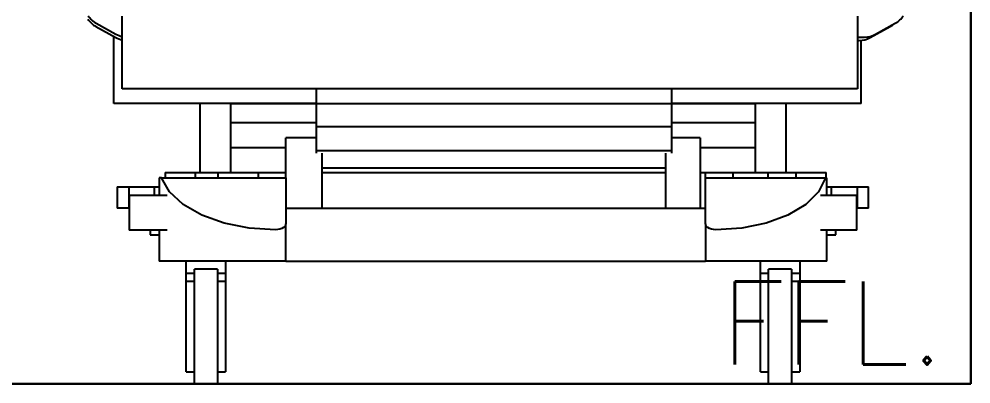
# Model space of a CAD drawing. Header units: millimetres. Extents: x 3552052 to 4144896, y -707811 to -630695.
# Drawn here: x 3875379 to 3876525, y -691233 to -690793 of the extents above; entities that cross this region are included whole.
import ezdxf

# ---------------------------------------------------------------- set-up
doc = ezdxf.new("R2010")
doc.units = ezdxf.units.MM
doc.header["$LTSCALE"] = 6
doc.header["$MEASUREMENT"] = 0
for name, color, linetype, lineweight in [('ELE-SOCKET NMBERING', 7, 'CONTINUOUS', 9), ('EQP', 6, 'CONTINUOUS', 0), ('MEP_HVAC_RA_DUCT', 1, 'CONTINUOUS', 0)]:
    doc.layers.add(name, color=color, linetype=linetype, lineweight=lineweight)
doc.styles.add('Annotation', font='tahoma.ttf')

msp = doc.modelspace()

# ---------------------------------------------------------------- linework, layer by layer
at = {"layer": 'EQP', "lineweight": -3}
for p, q in [((3875503.5, -690877.5), (3875503.5, -690790)), ((3876388.9, -690790), (3876388.9, -690877.5)), ((3875471.7, -690802.3), (3875495.6, -690815.6)), ((3875472, -690798.4), (3875495.8, -690811.6)), ((3876404.2, -690815.6), (3876428, -690802.3)), ((3876410.5, -690811.6), (3876434.3, -690798.4)), ((3875493.3, -690895.2), (3875493.3, -690814.3)), ((3876388.9, -690819), (3876390.8, -690819)), ((3876390.5, -690815), (3876397.2, -690815)), ((3876393.3, -690895.2), (3876393.3, -690818.7)), ((3876388.9, -690877.5), (3875503.5, -690877.5)), ((3875737.4, -690895.2), (3875737.4, -690877.5)), ((3876164.8, -690877.5), (3876164.8, -690895.2)), ((3875737.4, -690895.2), (3875493.3, -690895.2)), ((3875597.1, -690978.1), (3875597.1, -690895.2)), ((3875634.4, -690918), (3875634.4, -690895.2)), ((3875634.4, -690895.2), (3875737.4, -690895.2)), ((3875737.4, -690922.7), (3875737.4, -690895.2)), ((3875737.4, -690895.2), (3876164.8, -690895.2)), ((3876164.8, -690895.2), (3876164.8, -690922.7)), ((3876164.8, -690895.2), (3876265.4, -690895.2)), ((3876393.3, -690895.2), (3876164.8, -690895.2)), ((3876265.4, -690895.2), (3876265.4, -690918)), ((3876302.6, -690895.2), (3876302.6, -690978.1)), ((3875634.4, -690947.9), (3875634.4, -690918)), ((3875634.4, -690918), (3875737.4, -690918)), ((3875737.4, -690951.6), (3875737.4, -690922.7)), ((3875737.4, -690922.7), (3876164.8, -690922.7)), ((3876164.8, -690918), (3876265.4, -690918)), ((3876164.8, -690922.7), (3876164.8, -690951.6)), ((3876265.4, -690918), (3876265.4, -690947.9)), ((3875737.4, -690936.5), (3875700.5, -690936.5)), ((3875737.4, -690936.5), (3875700.5, -690936.5)), ((3875700.5, -690936.7), (3875700.5, -690936.5)), ((3875700.5, -690984.7), (3875700.5, -690936.8)), ((3875700.5, -690936.8), (3875700.5, -690936.8)), ((3876199.2, -690936.5), (3876164.8, -690936.5)), ((3876199.2, -690936.5), (3876164.8, -690936.5)), ((3876199.2, -690936.5), (3876199.2, -690936.7)), ((3876199.2, -690936.8), (3876199.2, -690936.8)), ((3876199.2, -690936.8), (3876199.2, -690997.3)), ((3875634.4, -690978.1), (3875634.4, -690947.9)), ((3875634.4, -690947.9), (3875700.5, -690947.9)), ((3875737.4, -690954.7), (3875737.4, -690951.6)), ((3875737.4, -690951.6), (3876164.8, -690951.6)), ((3875743.9, -690954.7), (3875743.9, -690997.3)), ((3876158.2, -690997.3), (3876158.2, -690954.7)), ((3876164.8, -690951.6), (3876164.8, -690954.7)), ((3876199.2, -690947.9), (3876265.4, -690947.9)), ((3876265.4, -690947.9), (3876265.4, -690978.1)), ((3875555.3, -690978.1), (3875555.3, -690984.7)), ((3875555.3, -690978.1), (3875591.1, -690978.1)), ((3875591.5, -690978.1), (3875619, -690978.1)), ((3875591.5, -690984.7), (3875591.5, -690978.1)), ((3875619, -690978.1), (3875667.2, -690978.1)), ((3875619, -690984.7), (3875619, -690978.1)), ((3875667.2, -690978.1), (3875700.5, -690978.1)), ((3875667.2, -690978.1), (3875667.2, -690984.7)), ((3876158.2, -690973.1), (3875743.9, -690973.1)), ((3875743.9, -690978.1), (3876158.2, -690978.1)), ((3876199.2, -690978.1), (3876205.8, -690978.1)), ((3876205.8, -690978.1), (3876239.1, -690978.1)), ((3876205.8, -690984.7), (3876205.8, -690978.1)), ((3876239.1, -690978.1), (3876280.7, -690978.1)), ((3876239.1, -690984.7), (3876239.1, -690978.1)), ((3876280.7, -690978.1), (3876314.8, -690978.1)), ((3876280.7, -690978.1), (3876280.7, -690984.7)), ((3876314.8, -690984.7), (3876314.8, -690978.1)), ((3876315.2, -690978.1), (3876351, -690978.1)), ((3876351, -690984.7), (3876351, -690978.1)), ((3875547.9, -690984.7), (3875547.9, -691005.6)), ((3875550.6, -690984.7), (3875547.9, -690984.7)), ((3875550.6, -690984.7), (3875700.5, -690984.7)), ((3875700.5, -690984.7), (3875700.5, -691040.1)), ((3876205.8, -691040.1), (3876205.8, -690984.7)), ((3876205.8, -690984.7), (3876350.2, -690984.7)), ((3876351.9, -690984.7), (3876350.2, -690984.7)), ((3876351.9, -691005.6), (3876351.9, -690984.7)), ((3875497.5, -690995.4), (3875497.5, -691021)), ((3875497.5, -690995.4), (3875511.4, -690995.4)), ((3875511.4, -690995.4), (3875542.2, -690995.4)), ((3875511.4, -690995.4), (3875511.4, -691021)), ((3875542.2, -690995.4), (3875548.5, -690995.4)), ((3875542.2, -691005.6), (3875542.2, -690995.4)), ((3875743.9, -690997.3), (3875743.9, -691021)), ((3876158.2, -691021), (3876158.2, -690997.3)), ((3876199.2, -690997.3), (3876199.2, -691021)), ((3876351.3, -690995.4), (3876357.6, -690995.4)), ((3876357.6, -690995.4), (3876388.4, -690995.4)), ((3876357.6, -691005.6), (3876357.6, -690995.4)), ((3876388.4, -690995.4), (3876402.2, -690995.4)), ((3876388.4, -690995.4), (3876388.4, -691021)), ((3876402.2, -691021), (3876402.2, -690995.4)), ((3875511.9, -691005.6), (3875511.9, -691047.6)), ((3875511.9, -691005.6), (3875526.5, -691005.6)), ((3875526.5, -691005.6), (3875557.6, -691005.6)), ((3876344.2, -691005.6), (3876373.2, -691005.6)), ((3876373.2, -691005.6), (3876387.8, -691005.6)), ((3876387.8, -691047.6), (3876387.8, -691005.6)), ((3875511.4, -691021), (3875497.5, -691021)), ((3875511.9, -691021), (3875511.4, -691021)), ((3875700.5, -691021), (3876205.8, -691021)), ((3876388.4, -691021), (3876387.8, -691021)), ((3876402.2, -691021), (3876388.4, -691021)), ((3875526.5, -691047.6), (3875511.9, -691047.6)), ((3875557.7, -691047.6), (3875526.5, -691047.6)), ((3875537, -691047.6), (3875537, -691053.3)), ((3875547.9, -691047.6), (3875547.9, -691070.2)), ((3875700.5, -691084.8), (3875700.5, -691040.1)), ((3876205.8, -691040.1), (3876205.8, -691084.8)), ((3876373.2, -691047.6), (3876344.1, -691047.6)), ((3876351.9, -691084.8), (3876351.9, -691047.6)), ((3876362.8, -691053.3), (3876362.8, -691047.6)), ((3876387.8, -691047.6), (3876373.2, -691047.6)), ((3875537, -691053.3), (3875548, -691053.3)), ((3876351.9, -691053.3), (3876362.8, -691053.3)), ((3875548, -691071.2), (3875548, -691084.8)), ((3875687.9, -691084.8), (3875548, -691084.8)), ((3875580.6, -691099.5), (3875580.6, -691084.8)), ((3875618, -691094.5), (3875590.5, -691094.5)), ((3875590.5, -691163.7), (3875590.5, -691094.5)), ((3875618, -691094.5), (3875618, -691163.7)), ((3875627.8, -691084.8), (3875627.8, -691099.5)), ((3875700.5, -691084.8), (3875687.9, -691084.8)), ((3875700.5, -691084.8), (3876205.8, -691084.8)), ((3876218.4, -691084.8), (3876205.8, -691084.8)), ((3876351.9, -691084.8), (3876218.4, -691084.8)), ((3876271.9, -691099.5), (3876271.9, -691084.8)), ((3876309.2, -691094.5), (3876281.7, -691094.5)), ((3876281.7, -691163.7), (3876281.7, -691094.5)), ((3876309.2, -691094.5), (3876309.2, -691163.7)), ((3876319.2, -691084.8), (3876319.2, -691099.5)), ((3875580.6, -691109.3), (3875580.6, -691099.5)), ((3875580.6, -691099.5), (3875590.5, -691099.5)), ((3875618, -691099.5), (3875627.8, -691099.5)), ((3875627.8, -691099.5), (3875627.8, -691109.3)), ((3876271.9, -691109.3), (3876271.9, -691099.5)), ((3876271.9, -691099.5), (3876281.7, -691099.5)), ((3876309.2, -691099.5), (3876319.2, -691099.5)), ((3876319.2, -691099.5), (3876319.2, -691109.3)), ((3875590.5, -691109.3), (3875580.6, -691109.3)), ((3875580.6, -691218.1), (3875580.6, -691109.3)), ((3875590.5, -691109.3), (3875580.6, -691109.3)), ((3875627.8, -691109.3), (3875618, -691109.3)), ((3875627.8, -691109.3), (3875618, -691109.3)), ((3875627.8, -691109.3), (3875627.8, -691218.1)), ((3876281.7, -691109.3), (3876271.9, -691109.3)), ((3876271.9, -691218.1), (3876271.9, -691109.3)), ((3876281.7, -691109.3), (3876271.9, -691109.3)), ((3876319.2, -691109.3), (3876309.2, -691109.3)), ((3876319.2, -691109.3), (3876309.2, -691109.3)), ((3876319.2, -691109.3), (3876319.2, -691218.1)), ((3875590.5, -691232.8), (3875590.5, -691163.7)), ((3875618, -691163.7), (3875618, -691232.8)), ((3876281.7, -691232.8), (3876281.7, -691163.7)), ((3876309.2, -691163.7), (3876309.2, -691232.8)), ((3875580.6, -691218.1), (3875590.5, -691218.1)), ((3875618, -691218.1), (3875627.8, -691218.1)), ((3876271.9, -691218.1), (3876281.7, -691218.1)), ((3876309.2, -691218.1), (3876319.2, -691218.1)), ((3875590.5, -691232.8), (3875618, -691232.8)), ((3876281.7, -691232.8), (3876309.2, -691232.8))]:
    msp.add_line(p, q, dxfattribs=at)
at = {"layer": 'EQP', "lineweight": -3, "flags": 128}
for points in [[(3875687.9, -691047.1), (3875656.1, -691045.1), (3875626, -691039.1), (3875599.1, -691029.5), (3875576.9, -691016.8), (3875560.4, -691001.6), (3875550.6, -690984.7)], [(3876350.2, -690984.7), (3876341.7, -691001.5), (3876326.4, -691016.6), (3876305.1, -691029.4), (3876279, -691039), (3876249.6, -691045), (3876218.4, -691047.1)], [(3875700.5, -691040.1), (3875700.2, -691041.6), (3875699.3, -691043.1), (3875697.8, -691044.4), (3875695.8, -691045.5), (3875693.4, -691046.4), (3875690.7, -691046.9), (3875687.9, -691047.1)], [(3876218.4, -691047.1), (3876215.6, -691046.9), (3876212.9, -691046.4), (3876210.5, -691045.5), (3876208.5, -691044.4), (3876207, -691043.1), (3876206.1, -691041.6), (3876205.8, -691040.1)], [(3875547.9, -691070.2), (3875547.9, -691070.7), (3875548, -691071.2)]]:
    msp.add_lwpolyline(points, dxfattribs=at)
at = {"layer": 'EQP', "lineweight": -3}
for centre, radius, start, end in [((3875485.3, -690774.3), 27.5, 213, 241), ((3876421, -690774.3), 27.5, 299, 327), ((3875509.2, -690787.5), 27.5, 241, 257.989), ((3876390.5, -690804.7), 10.3, 261.0645, 270), ((3876397.2, -690787.5), 27.5, 270, 299)]:
    msp.add_arc(centre, radius, start, end, dxfattribs=at)
for centre, major_axis, start_param, end_param in [((3875485.1, -690778.3), (27.5, 0), 3.717551, 4.206243), ((3876414.7, -690778.3), (27.5, 0), 5.218534, 5.341275), ((3875508.9, -690791.5), (27.5, 0), 4.206243, 4.511798), ((3876390.8, -690791.5), (-27.5, 0), 1.570796, 2.076942)]:
    msp.add_ellipse(centre, major_axis=major_axis, ratio=0.999962, start_param=start_param, end_param=end_param, dxfattribs=at)
at = {"layer": 'MEP_HVAC_RA_DUCT', "color": 7, "lineweight": 30}
msp.add_line((3876525.4, -687732.8), (3876525.4, -691232.8), dxfattribs=at)
msp.add_lwpolyline([(3876525.4, -691232.8), (3873162.2, -691232.8)], dxfattribs=at)

# ---------------------------------------------------------------- texts
at = {"layer": 'ELE-SOCKET NMBERING', "color": 0, "lineweight": -3, "insert": (3876224, -691109.4), "char_height": 100.004, "width": 2358.602, "attachment_point": 1, "style": 'Annotation'}
msp.add_mtext('{\\Fromans|c0;FFL.}', dxfattribs=at)

doc.saveas('drawing.dxf')
